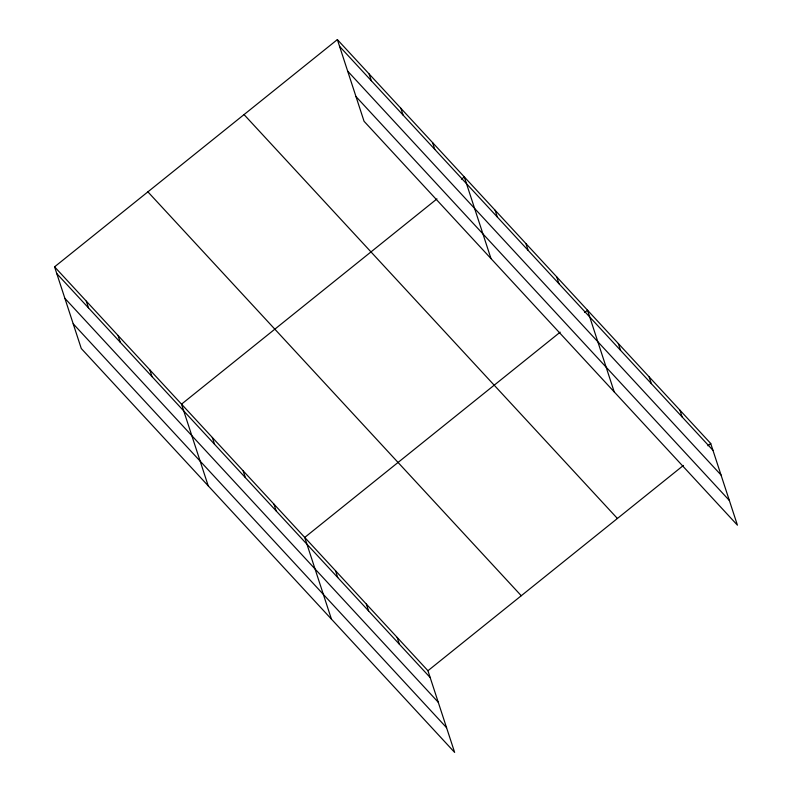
<?xml version="1.0" encoding="UTF-8"?>
<svg xmlns="http://www.w3.org/2000/svg" width="792" height="792" viewBox="0 0 792 792"><rect width="100%" height="100%" fill="white"/><g stroke="black" fill="none" stroke-linecap="round" stroke-linejoin="round"><path stroke-width="1.19" d="M54.579 266.835L427.947 670.725L454.638 752.4L81.279 348.52L54.579 266.835L337.362 39.6L710.721 443.48L737.421 525.165L364.053 121.275L337.362 39.6M436.966 198.891L181.526 404.158L208.217 485.833M461.479 179.19L464.3 176.923L491 258.598M560.182 332.165L304.732 537.441L331.432 619.116M584.684 312.474L587.516 310.207L614.206 391.882M427.947 670.725L683.387 465.448M707.89 445.757L710.721 443.48M339.58 46.401L712.948 450.292M347.658 71.112L721.027 475.002M355.974 96.575L729.343 500.455M244.045 114.593L617.404 518.473M147.896 191.852L521.265 595.732M56.806 273.636L430.165 677.526M64.885 298.346L438.243 702.237M73.201 323.809L446.569 727.69M679.922 410.167L682.14 416.968M649.113 376.843L651.341 383.645M618.314 343.52L620.542 350.331M556.707 276.883L558.934 283.685M525.908 243.56L528.135 250.371M495.109 210.236L497.327 217.048M432.571 142.59L434.788 149.391M400.831 108.256L403.059 115.068M369.092 73.933L371.319 80.734M397.138 637.402L399.366 644.203M366.34 604.078L368.567 610.879M335.541 570.755L337.758 577.566M273.933 504.118L276.161 510.919M243.134 470.795L245.352 477.606M212.325 437.481L214.553 444.282M149.787 369.824L152.014 376.636M118.058 335.491L120.275 342.302M86.318 301.168L88.546 307.969"/></g></svg>
